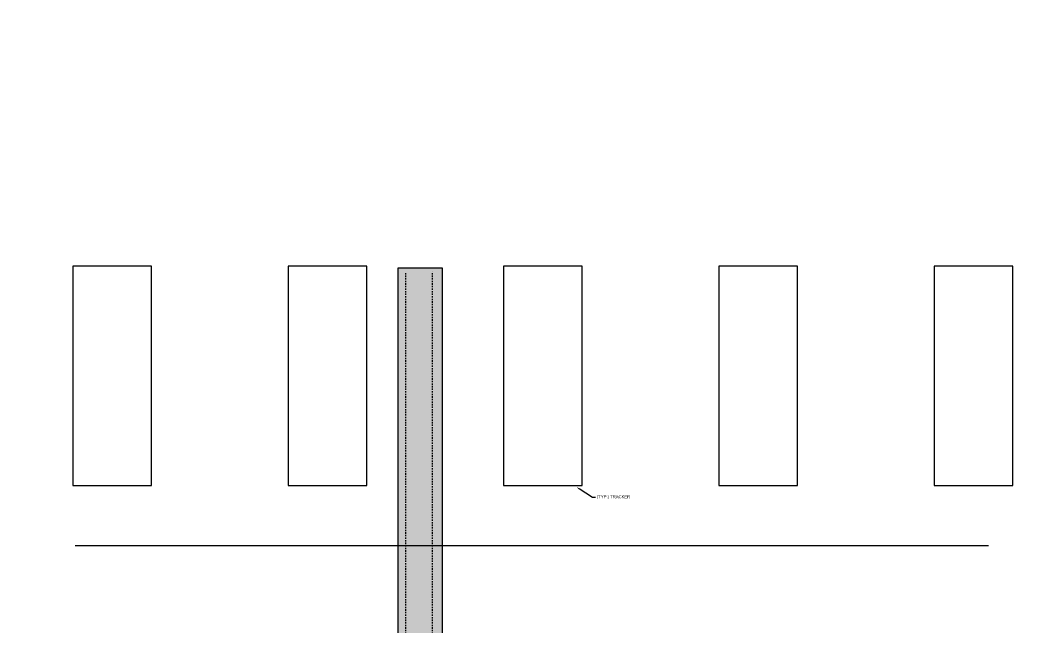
# Model space of a CAD drawing. Header units: feet. Extents: x -17 to 5745, y -41 to 4380.
# Drawn here: x 1664.1 to 1752.3, y 4208.7 to 4261.9 of the extents above; entities that cross this region are included whole.
import ezdxf
from ezdxf import colors
from ezdxf.entities.mleader import LeaderData, LeaderLine
from ezdxf.math import Vec2, Vec3

# ---------------------------------------------------------------- set-up
doc = ezdxf.new("R2010")
doc.units = ezdxf.units.FT
doc.header["$MEASUREMENT"] = 0
doc.linetypes.add('HIDDEN2', pattern=[0.1875, 0.125, -0.0625])
for name, color, linetype in [('C-ARRY-TABL', 253, 'Continuous'), ('E-CABL-UG1', 124, 'HIDDEN2'), ('E-TREN', 6, 'Continuous'), ('E-TREN-HATCH', 254, 'Continuous'), ('G-ANNO-TEXT', 1, 'Continuous'), ('G-TEXT', 7, 'Continuous')]:
    doc.layers.add(name, color=color, linetype=linetype)
doc.styles.add('NEI-A', font='arial.ttf')

# ---------------------------------------------------------------- blocks, each defined once
blk = doc.blocks.new('_Dot')
at = {"color": 0, "linetype": 'ByBlock', "lineweight": -2}
blk.add_line((-0.5, 0), (-1, 0), dxfattribs=at)
at = {"color": 0, "linetype": 'ByBlock', "const_width": 0.5}
blk.add_lwpolyline([(-0.25, 0, 1), (0.25, 0, 1)], format="xyb", close=True, dxfattribs=at)

msp = doc.modelspace()

# ---------------------------------------------------------------- leaders
at = {"layer": 'G-TEXT', "color": 253}
ml = msp.add_multileader_mtext('Standard', dxfattribs=at)
ml.set_content('ARRAY ROAD', color=253, style='NEI-A')
ml.set_leader_properties()
ml.set_arrow_properties(name='DOT')
ml.build(insert=Vec2(0, 0))
ml.multileader.update_dxf_attribs({"dogleg_length": 0.36, "arrow_head_size": 0.351})
ctx = ml.context
ctx.base_point, ctx.char_height, ctx.arrow_head_size, ctx.landing_gap_size, ctx.plane_origin = Vec3(1853.255, 4342.653), 0.7021, 0.351, 0.00546, Vec3(1849.149, 4337.684)
notes = []
notes.append((ctx, [(0, (0, 0, 0), (0, 0), (1, 0), 1, [])]))
ctx.mtext.insert, ctx.mtext.width, ctx.mtext.flow_direction = Vec3(1853.26, 4343.01), 6.44019, 5
ctx.mtext.has_bg_fill, ctx.mtext.bg_color, ctx.mtext.bg_scale_factor, ctx.mtext.bg_transparency, ctx.mtext.use_window_bg_color = 1, -1073741824, 1.5, 0, 1
for ctx, leaders in notes:
    for number, flags, end, landing, length, lines in leaders:
        leader = LeaderData()
        leader.index, (leader.has_last_leader_line, leader.has_dogleg_vector, leader.attachment_direction) = number, flags
        leader.last_leader_point, leader.dogleg_vector, leader.dogleg_length = Vec3(end), Vec3(landing), length
        for number, points, colour, breaks in lines:
            line = LeaderLine()
            line.index, line.vertices, line.color, line.breaks = number, Vec3.list(points), colors.encode_raw_color(colour), breaks
            leader.lines.append(line)
        ctx.leaders.append(leader)

# ---------------------------------------------------------------- next in the draw order: leaders
ml = msp.add_multileader_mtext('Standard', dxfattribs=at)
ml.set_content('ARRAY ROAD', color=253, style='NEI-A')
ml.set_leader_properties()
ml.set_arrow_properties(name='DOT')
ml.build(insert=Vec2(0, 0))
ml.multileader.update_dxf_attribs({"dogleg_length": 0.36, "arrow_head_size": 0.351})
ctx = ml.context
ctx.base_point, ctx.char_height, ctx.arrow_head_size, ctx.landing_gap_size, ctx.plane_origin = Vec3(1856.872, 4342.653), 0.7021, 0.351, 0.00546, Vec3(1852.766, 4337.684)
notes = []
notes.append((ctx, [(0, (0, 0, 0), (0, 0), (1, 0), 1, [])]))
ctx.mtext.insert, ctx.mtext.width, ctx.mtext.flow_direction = Vec3(1856.877, 4343.01), 6.44019, 5
ctx.mtext.has_bg_fill, ctx.mtext.bg_color, ctx.mtext.bg_scale_factor, ctx.mtext.bg_transparency, ctx.mtext.use_window_bg_color = 1, -1073741824, 1.5, 0, 1
for ctx, leaders in notes:
    for number, flags, end, landing, length, lines in leaders:
        leader = LeaderData()
        leader.index, (leader.has_last_leader_line, leader.has_dogleg_vector, leader.attachment_direction) = number, flags
        leader.last_leader_point, leader.dogleg_vector, leader.dogleg_length = Vec3(end), Vec3(landing), length
        for number, points, colour, breaks in lines:
            line = LeaderLine()
            line.index, line.vertices, line.color, line.breaks = number, Vec3.list(points), colors.encode_raw_color(colour), breaks
            leader.lines.append(line)
        ctx.leaders.append(leader)

# ---------------------------------------------------------------- next in the draw order: leaders
ml = msp.add_multileader_mtext('Standard', dxfattribs=at)
ml.set_content('ARRAY ROAD', color=253, style='NEI-A')
ml.set_leader_properties()
ml.set_arrow_properties(name='DOT')
ml.build(insert=Vec2(0, 0))
ml.multileader.update_dxf_attribs({"dogleg_length": 0.36, "arrow_head_size": 0.351})
ctx = ml.context
ctx.base_point, ctx.char_height, ctx.arrow_head_size, ctx.landing_gap_size, ctx.plane_origin = Vec3(1768.587, 4346.709), 0.7021, 0.351, 0.00546, Vec3(1764.481, 4341.74)
notes = []
notes.append((ctx, [(0, (0, 0, 0), (0, 0), (1, 0), 1, [])]))
ctx.mtext.insert, ctx.mtext.width, ctx.mtext.flow_direction = Vec3(1768.592, 4347.066), 6.44019, 5
ctx.mtext.has_bg_fill, ctx.mtext.bg_color, ctx.mtext.bg_scale_factor, ctx.mtext.bg_transparency, ctx.mtext.use_window_bg_color = 1, -1073741824, 1.5, 0, 1
for ctx, leaders in notes:
    for number, flags, end, landing, length, lines in leaders:
        leader = LeaderData()
        leader.index, (leader.has_last_leader_line, leader.has_dogleg_vector, leader.attachment_direction) = number, flags
        leader.last_leader_point, leader.dogleg_vector, leader.dogleg_length = Vec3(end), Vec3(landing), length
        for number, points, colour, breaks in lines:
            line = LeaderLine()
            line.index, line.vertices, line.color, line.breaks = number, Vec3.list(points), colors.encode_raw_color(colour), breaks
            leader.lines.append(line)
        ctx.leaders.append(leader)

# ---------------------------------------------------------------- next in the draw order: hatches: boundary and pattern name
at = {"layer": 'E-TREN-HATCH'}
h = msp.add_hatch(color=256, dxfattribs=at)
h.dxf.hatch_style = 1
h.paths.add_polyline_path([(1701.092, 4240.249), (1697.252, 4240.249), (1697.252, 4187.533), (1701.092, 4187.533)])

# ---------------------------------------------------------------- next in the draw order: linework, layer by layer
at = {"layer": 'C-ARRY-TABL'}
for points in [[(1675.601, 4240.352), (1668.7, 4240.352), (1668.7, 4221.141), (1675.601, 4221.141)], [(1694.483, 4240.352), (1687.582, 4240.352), (1687.582, 4221.141), (1694.483, 4221.141)], [(1713.365, 4240.352), (1706.465, 4240.352), (1706.465, 4221.141), (1713.365, 4221.141)], [(1732.247, 4240.352), (1725.347, 4240.352), (1725.347, 4221.141), (1732.247, 4221.141)], [(1751.13, 4240.352), (1744.229, 4240.352), (1744.229, 4221.141), (1751.13, 4221.141)]]:
    msp.add_lwpolyline(points, close=True, dxfattribs=at)
msp.add_lwpolyline([(1668.905, 4215.896), (1748.984, 4215.896)], dxfattribs=at)
at = {"layer": 'E-CABL-UG1'}
for points in [[(1697.886, 4186.313), (1697.886, 4239.843)], [(1700.243, 4186.313), (1700.243, 4239.864)]]:
    msp.add_lwpolyline(points, dxfattribs=at)
at = {"layer": 'E-TREN'}
msp.add_lwpolyline([(1697.219, 4197.155), (1697.219, 4240.231), (1701.092, 4240.231), (1701.092, 4197.157)], dxfattribs=at)

# ---------------------------------------------------------------- next in the draw order: leaders
at = {"layer": 'G-ANNO-TEXT'}
ml = msp.add_multileader_mtext('Standard', dxfattribs=at)
ml.set_content('\\A1;(TYP.) TRACKER ', color=256, style='NEI-A')
ml.set_leader_properties()
ml.build(insert=Vec2(0, 0))
ml.multileader.update_dxf_attribs({"dogleg_length": 3.071, "arrow_head_size": 0.269})
ctx = ml.context
ctx.base_point, ctx.char_height, ctx.arrow_head_size, ctx.landing_gap_size, ctx.plane_origin = Vec3(1714.522, 4220.117), 0.26225, 0.269, 0.134, Vec3(1758.527, 4170.018)
notes = []
notes.append((ctx, [(0, (1, 1, 0), (1714.253, 4220.117), (1, 0), 0.269, [(1, [(1712.857, 4221.009)], 0, [])])]))
ctx.mtext.insert, ctx.mtext.width, ctx.mtext.flow_direction = Vec3(1714.656, 4220.287), 2.9518, 5
ctx.mtext.has_bg_fill, ctx.mtext.bg_color, ctx.mtext.bg_scale_factor, ctx.mtext.bg_transparency, ctx.mtext.use_window_bg_color = 1, -1073741824, 1.5, 0, 1
for ctx, leaders in notes:
    for number, flags, end, landing, length, lines in leaders:
        leader = LeaderData()
        leader.index, (leader.has_last_leader_line, leader.has_dogleg_vector, leader.attachment_direction) = number, flags
        leader.last_leader_point, leader.dogleg_vector, leader.dogleg_length = Vec3(end), Vec3(landing), length
        for number, points, colour, breaks in lines:
            line = LeaderLine()
            line.index, line.vertices, line.color, line.breaks = number, Vec3.list(points), colors.encode_raw_color(colour), breaks
            leader.lines.append(line)
        ctx.leaders.append(leader)

# ---------------------------------------------------------------- next in the draw order: leaders
at = {"layer": 'G-TEXT', "color": 253}
ml = msp.add_multileader_mtext('Standard', dxfattribs=at)
ml.set_content('ARRAY ROAD', color=253, style='NEI-A')
ml.set_leader_properties()
ml.set_arrow_properties(name='DOT')
ml.build(insert=Vec2(0, 0))
ml.multileader.update_dxf_attribs({"dogleg_length": 0.36, "arrow_head_size": 0.351})
ctx = ml.context
ctx.base_point, ctx.char_height, ctx.arrow_head_size, ctx.landing_gap_size, ctx.plane_origin = Vec3(2061.552, 4344.419), 0.7021, 0.351, 0.00546, Vec3(2057.446, 4339.45)
notes = []
notes.append((ctx, [(0, (0, 0, 0), (0, 0), (1, 0), 1, [])]))
ctx.mtext.insert, ctx.mtext.width, ctx.mtext.flow_direction = Vec3(2061.557, 4344.776), 6.44019, 5
ctx.mtext.has_bg_fill, ctx.mtext.bg_color, ctx.mtext.bg_scale_factor, ctx.mtext.bg_transparency, ctx.mtext.use_window_bg_color = 1, -1073741824, 1.5, 0, 1
for ctx, leaders in notes:
    for number, flags, end, landing, length, lines in leaders:
        leader = LeaderData()
        leader.index, (leader.has_last_leader_line, leader.has_dogleg_vector, leader.attachment_direction) = number, flags
        leader.last_leader_point, leader.dogleg_vector, leader.dogleg_length = Vec3(end), Vec3(landing), length
        for number, points, colour, breaks in lines:
            line = LeaderLine()
            line.index, line.vertices, line.color, line.breaks = number, Vec3.list(points), colors.encode_raw_color(colour), breaks
            leader.lines.append(line)
        ctx.leaders.append(leader)

doc.saveas('drawing.dxf')
